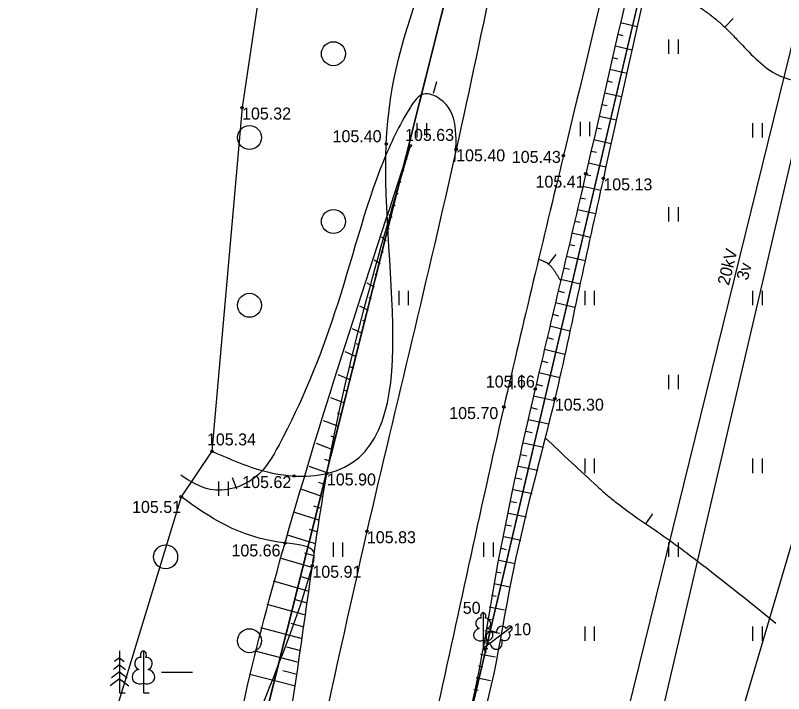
# Model space of a CAD drawing. Extents: x 551610 to 552368, y 324982 to 326143.
# Drawn here: x 552164.23 to 552196.29, y 325987.79 to 326016.1 of the extents above; entities that cross this region are included whole.
import ezdxf

# ---------------------------------------------------------------- set-up
doc = ezdxf.new("R2010")
doc.units = 0
for name, color, linetype in [('CELI_CMAL_####_####_#', 7, 'Continuous'), ('DREN_VADP_####_####_#', 7, 'Continuous'), ('ELEK_VADV_VSPR_####_#', 7, 'Continuous'), ('ELEK_VADV_VSPR_TKST_#', 7, 'Continuous'), ('RAMI_UZMR_####_####_#', 7, 'Continuous'), ('RELJ_AATZ_####_TKST_#', 7, 'Continuous'), ('RELJ_ELEM_####_####_#', 7, 'Continuous'), ('RELJ_HORZ_PAMT_####_#', 7, 'Continuous'), ('RELJ_NOGA_####_####_#', 7, 'Continuous'), ('RELJ_NOGL_####_####_#', 7, 'Continuous'), ('ROBZ_IERR_####_####_#', 7, 'Continuous'), ('ROBZ_PROJ_####_####_#', 7, 'Continuous'), ('TERT_DIAM_####_TKST_#', 7, 'Continuous'), ('TERT_ELEM_####_####_#', 7, 'Continuous'), ('TERT_KONT_####_####_#', 7, 'Continuous')]:
    doc.layers.add(name, color=color, linetype=linetype)

msp = doc.modelspace()

# ---------------------------------------------------------------- linework, layer by layer
at = {"layer": 'CELI_CMAL_####_####_#'}
for points in [[(552206.222, 326095.055), (552202.26, 326076.833), (552198.141, 326058.808), (552194.062, 326039.75), (552190.7, 326025.263), (552187.1, 326010.248), (552184.612, 325999.752), (552181.691, 325986.509), (552177.596, 325968.584), (552173.717, 325951.861), (552169.367, 325934.564), (552165.094, 325917.505), (552164.768, 325909.583), (552167.836, 325900.586), (552171.367, 325895.926), (552175.135, 325893.54)], [(552193.153, 326058.498), (552187.761, 326033.522), (552185.931, 326025.836), (552182.623, 326010.509), (552178.898, 325994.57), (552174.587, 325975.187), (552170.725, 325959.326), (552166.957, 325943.805), (552162.166, 325925.484), (552157.619, 325906.566), (552153.211, 325889.255), (552148.945, 325870.988), (552145.184, 325854.073), (552142.42, 325841.537), (552138.907, 325825.524), (552136.346, 325811.835), (552132.134, 325792.403), (552128.642, 325776.536), (552124.476, 325760.855), (552119.171, 325744.408), (552114.154, 325729.662), (552107.269, 325711.112), (552102.602, 325692.6), (552098.25, 325673.246), (552095.036, 325660.342), (552094.07, 325654.684), (552090.375, 325639.274), (552086.936, 325626.864), (552083.416, 325616.707), (552075.615, 325601.116), (552067.493, 325588.894), (552057.532, 325575.724), (552047.819, 325564.027), (552043.023, 325558.065), (552034.966, 325548.638), (552024.982, 325537.196), (552011.992, 325521.644), (552004.209, 325511.772), (551994.165, 325499.401), (551988.851, 325492.821), (551983.536, 325486.241), (551978.584, 325480.224), (551973.633, 325474.206), (551968.107, 325467.431), (551962.581, 325460.656), (551956.63, 325453.398), (551950.678, 325446.14), (551944.856, 325439.155), (551939.034, 325432.169), (551934.357, 325426.682), (551929.019, 325420.799), (551923.551, 325414.762), (551916.855, 325407.681), (551910.159, 325400.599), (551905.059, 325395.728), (551899.959, 325390.857), (551895.003, 325386.469), (551890.046, 325382.08), (551884.136, 325377.281), (551878.226, 325372.482), (551871.776, 325367.362), (551865.326, 325362.243), (551858.679, 325356.931), (551852.033, 325351.618), (551843.745, 325345.356), (551837.598, 325340.664), (551831.451, 325335.971)]]:
    msp.add_spline(points, degree=3, dxfattribs=at)
at = {"layer": 'DREN_VADP_####_####_#'}
msp.add_lwpolyline([(552131.903, 325732.993), (552200.713, 326027.693)], dxfattribs=at)
at = {"layer": 'ELEK_VADV_VSPR_####_#'}
msp.add_line((552187.189, 325976.499), (552201.467, 326034.502), dxfattribs=at)
at = {"layer": 'RAMI_UZMR_####_####_#'}
for points in [[(552207.905, 326094.791), (552207.133, 326094.845), (552206.222, 326095.055), (552201.412, 326095.595), (552200.399, 326095.6), (552199.559, 326095.691), (552193.987, 326095.831), (552189.948, 326077.49), (552184.654, 326060.234), (552183.884, 326044.294), (552182.023, 326039.623), (552177.069, 326035.018), (552173.688, 326012.254), (552172.429, 325997.911), (552171.148, 325996.008), (552166.246, 325979.954), (552165.266, 325964.642)], [(552154.34, 325828.88), (552158.351, 325846.024), (552164.206, 325864.403), (552167.248, 325881.657), (552171.367, 325895.926), (552174.218, 325900.706), (552175.698, 325914.536), (552180.163, 325932.51), (552183.285, 325949.144), (552189.196, 325966.03), (552192.258, 325979.271), (552197.619, 325997.4), (552196.66, 326006.283), (552200.726, 326023.151), (552204.692, 326038.857), (552207.699, 326055.129), (552213.224, 326075.501), (552215.641, 326092.912), (552207.905, 326094.791)]]:
    msp.add_lwpolyline(points, dxfattribs=at)
at = {"layer": 'RELJ_ELEM_####_####_#'}
for centre in [(552173.688, 326012.254), (552179.705, 326010.731), (552180.714, 326010.667), (552182.623, 326010.509), (552187.1, 326010.248), (552188.033, 326009.487), (552188.764, 326009.297), (552185.92, 326000.508), (552186.74, 326000.103), (552184.612, 325999.752), (552172.429, 325997.911), (552177.23, 325996.981), (552175.855, 325996.873), (552171.148, 325996.008), (552178.898, 325994.57), (552175.481, 325994.076), (552176.623, 325993.128)]:
    msp.add_circle(centre, 0.05, dxfattribs=at)
at = {"layer": 'RELJ_HORZ_PAMT_####_#'}
for p, q in [((552194.182, 326015.964), (552193.838, 326015.602)), ((552181.8, 326013.323), (552181.663, 326012.842)), ((552186.779, 326006.119), (552186.469, 326005.726)), ((552173.274, 325996.807), (552173.459, 325996.342)), ((552190.812, 325995.295), (552190.528, 325994.884))]:
    msp.add_line(p, q, dxfattribs=at)
for points in [[(552191.085, 326019.662), (552191.243, 326018.32), (552191.259, 326018.214), (552191.282, 326018.111), (552191.347, 326017.914), (552191.547, 326017.553), (552192.15, 326016.926), (552192.895, 326016.365), (552193.271, 326016.088), (552193.452, 326015.946), (552193.582, 326015.837), (552193.624, 326015.8), (552194.007, 326015.435), (552194.381, 326015.048), (552195.132, 326014.286), (552195.94, 326013.669), (552196.868, 326013.355), (552198.987, 326013.122)], [(552182.573, 326009.987), (552181.947, 326012.61), (552181.266, 326012.818), (552180.717, 326012.269), (552179.586, 326010.022), (552177.552, 326003.682), (552175.234, 325998.181), (552174.214, 325996.802), (552172.36, 325996.318), (552171.13, 325996.905)], [(552186.067, 326005.921), (552186.123, 326005.9), (552186.178, 326005.879), (552186.233, 326005.857), (552186.26, 326005.846), (552186.287, 326005.834), (552186.339, 326005.809), (552186.364, 326005.795), (552186.389, 326005.781), (552186.437, 326005.75), (552186.459, 326005.734), (552186.47, 326005.725), (552186.476, 326005.721), (552186.479, 326005.719), (552186.481, 326005.716), (552186.525, 326005.677), (552186.567, 326005.636), (552186.644, 326005.546), (552186.68, 326005.498), (552186.716, 326005.448), (552186.749, 326005.398), (552186.782, 326005.347), (552186.814, 326005.294), (552186.846, 326005.242), (552186.878, 326005.189), (552186.91, 326005.136), (552186.976, 326005.032), (552186.982, 326005.021)], [(552186.355, 325998.458), (552188.523, 325996.433), (552188.972, 325996.038), (552189.439, 325995.665), (552190.411, 325994.965), (552191.399, 325994.284), (552192.365, 325993.574), (552195.965, 325990.738)]]:
    msp.add_spline(points, degree=3, dxfattribs=at)
at = {"layer": 'RELJ_NOGA_####_####_#'}
for p, q in [((552189.485, 326015.799), (552190.181, 326015.639)), ((552189.373, 326015.311), (552189.583, 326015.263)), ((552189.261, 326014.824), (552189.963, 326014.663)), ((552189.15, 326014.337), (552189.361, 326014.288)), ((552189.038, 326013.849), (552189.744, 326013.687)), ((552188.926, 326013.362), (552189.139, 326013.313)), ((552188.815, 326012.874), (552189.525, 326012.711)), ((552188.703, 326012.387), (552188.917, 326012.338)), ((552188.591, 326011.9), (552189.307, 326011.735)), ((552188.478, 326011.413), (552188.694, 326011.363)), ((552188.366, 326010.925), (552189.089, 326010.759)), ((552180.69, 326010.571), (552180.714, 326010.667)), ((552188.254, 326010.438), (552188.472, 326010.388)), ((552180.566, 326010.087), (552180.565, 326010.117)), ((552188.141, 326009.951), (552188.872, 326009.781)), ((552180.443, 326009.602), (552180.412, 326009.71)), ((552180.32, 326009.117), (552180.302, 326009.152)), ((552188.028, 326009.464), (552188.248, 326009.413)), ((552187.914, 326008.977), (552188.655, 326008.804)), ((552180.196, 326008.633), (552180.11, 326008.753)), ((552187.8, 326008.49), (552188.024, 326008.438)), ((552180.073, 326008.148), (552180.039, 326008.186)), ((552187.686, 326008.004), (552188.439, 326007.827)), ((552179.949, 326007.664), (552179.809, 326007.796)), ((552187.571, 326007.517), (552187.799, 326007.463)), ((552179.826, 326007.179), (552179.776, 326007.221)), ((552187.456, 326007.03), (552188.224, 326006.849)), ((552179.703, 326006.695), (552179.507, 326006.839)), ((552187.341, 326006.544), (552187.574, 326006.489)), ((552179.579, 326006.21), (552179.512, 326006.255)), ((552187.226, 326006.057), (552188.01, 326005.872)), ((552179.456, 326005.726), (552179.205, 326005.883)), ((552187.112, 326005.57), (552187.349, 326005.514)), ((552179.333, 326005.241), (552179.249, 326005.29)), ((552186.997, 326005.084), (552187.795, 326004.895)), ((552179.209, 326004.757), (552178.903, 326004.926)), ((552186.882, 326004.597), (552187.124, 326004.54)), ((552179.086, 326004.272), (552178.986, 326004.325)), ((552186.766, 326004.111), (552187.581, 326003.916)), ((552178.963, 326003.787), (552178.601, 326003.969)), ((552186.65, 326003.624), (552186.897, 326003.565)), ((552178.839, 326003.303), (552178.723, 326003.359)), ((552186.534, 326003.138), (552187.368, 326002.939)), ((552178.716, 326002.818), (552178.3, 326003.012)), ((552186.418, 326002.652), (552186.671, 326002.591)), ((552178.593, 326002.334), (552178.459, 326002.394)), ((552186.303, 326002.165), (552187.156, 326001.963)), ((552178.469, 326001.849), (552177.998, 326002.055)), ((552186.188, 326001.678), (552186.446, 326001.618)), ((552178.346, 326001.365), (552178.196, 326001.428)), ((552186.075, 326001.191), (552186.942, 326000.992)), ((552178.223, 326000.88), (552177.696, 326001.098)), ((552185.964, 326000.704), (552186.225, 326000.645)), ((552178.099, 326000.396), (552177.933, 326000.463)), ((552185.855, 326000.216), (552186.721, 326000.023)), ((552177.976, 325999.911), (552177.394, 326000.141)), ((552185.747, 325999.728), (552186.006, 325999.671)), ((552177.853, 325999.427), (552177.67, 325999.497)), ((552185.64, 325999.239), (552186.496, 325999.053)), ((552177.729, 325998.942), (552177.092, 325999.184)), ((552185.534, 325998.751), (552185.788, 325998.696)), ((552177.606, 325998.457), (552177.407, 325998.532)), ((552185.43, 325998.262), (552186.266, 325998.084)), ((552177.483, 325997.973), (552176.79, 325998.228)), ((552185.325, 325997.773), (552185.573, 325997.72)), ((552177.359, 325997.488), (552177.143, 325997.567)), ((552177.236, 325997.004), (552176.489, 325997.271)), ((552185.222, 325997.283), (552186.033, 325997.112)), ((552185.119, 325996.794), (552185.358, 325996.744)), ((552177.123, 325996.517), (552176.888, 325996.599)), ((552177.031, 325996.025), (552176.187, 325996.314)), ((552185.016, 325996.305), (552185.797, 325996.141)), ((552184.914, 325995.815), (552185.144, 325995.767)), ((552176.953, 325995.531), (552176.678, 325995.623)), ((552176.886, 325995.036), (552175.885, 325995.357)), ((552184.812, 325995.326), (552185.561, 325995.169)), ((552184.709, 325994.837), (552184.929, 325994.791)), ((552176.823, 325994.54), (552176.496, 325994.642)), ((552176.759, 325994.044), (552175.583, 325994.4)), ((552184.607, 325994.347), (552185.324, 325994.197)), ((552184.504, 325993.858), (552184.715, 325993.814)), ((552176.611, 325993.055), (552175.285, 325993.442)), ((552176.69, 325993.549), (552176.313, 325993.661)), ((552184.401, 325993.369), (552185.088, 325993.223)), ((552184.297, 325992.879), (552184.5, 325992.837)), ((552176.448, 325992.069), (552175.001, 325992.48)), ((552176.528, 325992.562), (552176.112, 325992.682)), ((552184.195, 325992.39), (552184.856, 325992.255)), ((552184.098, 325991.9), (552184.293, 325991.861)), ((552176.37, 325991.575), (552175.918, 325991.701)), ((552176.295, 325991.08), (552174.731, 325991.513)), ((552184.003, 325991.409), (552184.646, 325991.289)), ((552183.912, 325990.917), (552184.102, 325990.882)), ((552176.221, 325990.586), (552175.735, 325990.719)), ((552176.149, 325990.091), (552174.476, 325990.543)), ((552183.822, 325990.425), (552184.451, 325990.311)), ((552183.732, 325989.933), (552183.919, 325989.899)), ((552176.079, 325989.596), (552175.561, 325989.734)), ((552176.009, 325989.101), (552174.235, 325989.569)), ((552183.642, 325989.442), (552184.259, 325989.328)), ((552175.939, 325988.606), (552175.393, 325988.748)), ((552183.55, 325988.95), (552183.733, 325988.915)), ((552175.869, 325988.111), (552174.008, 325988.592)), ((552183.456, 325988.459), (552184.058, 325988.341)), ((552183.358, 325987.969), (552183.536, 325987.933))]:
    msp.add_line(p, q, dxfattribs=at)
for points in [[(552207.133, 326094.845), (552205.238, 326085.822), (552203.343, 326076.798), (552201.085, 326067.479), (552198.827, 326058.159), (552196.807, 326049.281), (552194.787, 326040.403), (552193.22, 326032.816), (552191.652, 326025.229), (552189.843, 326017.358), (552188.033, 326009.487), (552186.976, 326004.997), (552185.92, 326000.508), (552184.278, 325992.788), (552182.636, 325985.067), (552181.086, 325981.277)], [(552171.701, 325972.212), (552173.241, 325976.208), (552176.623, 325993.128), (552177.23, 325996.981), (552180.714, 326010.667)]]:
    msp.add_spline(points, degree=3, dxfattribs=at)
at = {"layer": 'RELJ_NOGL_####_####_#'}
for points in [[(552207.905, 326094.791), (552205.945, 326085.742), (552203.985, 326076.694), (552201.65, 326066.767), (552199.316, 326056.839), (552197.406, 326048.642), (552195.496, 326040.445), (552193.908, 326032.824), (552192.32, 326025.203), (552190.542, 326017.25), (552188.764, 326009.297), (552187.752, 326004.7), (552186.74, 326000.103), (552184.916, 325992.509), (552183.092, 325984.915), (552181.086, 325981.277)], [(552171.701, 325972.212), (552172.229, 325976.028), (552172.719, 325981.307), (552175.481, 325994.076), (552180.714, 326010.667)]]:
    msp.add_spline(points, degree=3, dxfattribs=at)
at = {"layer": 'ROBZ_IERR_####_####_#'}
for points in [[(552173.031, 325811.358), (552147.85, 325824.477), (552142.848, 325825.185), (552157.398, 325877.181), (552195.044, 326037.167), (552209.484, 326102.961)], [(552167.418, 326060.029), (552179.774, 326036.643), (552184.782, 326027.164), (552150.6, 325891), (552131.957, 325924.896)]]:
    msp.add_lwpolyline(points, dxfattribs=at)
at = {"layer": 'ROBZ_PROJ_####_####_#'}
for points in [[(551954.738, 325442.185), (552057.907, 325582.447), (552072.451, 325609.692), (552079.635, 325625.857), (552090.864, 325663.839), (552105.814, 325713.275), (552121.365, 325758.785), (552132.329, 325803.177), (552150.6, 325891), (552184.782, 326027.164), (552201.616, 326103.868)], [(552209.415, 326102.65), (552195.044, 326037.167), (552157.398, 325877.181), (552142.848, 325825.185), (552118.423, 325717.296), (552090.617, 325613.836), (552082.906, 325598.394), (552076.287, 325588.003), (552065.024, 325571.661), (552021.922, 325520.019)]]:
    msp.add_lwpolyline(points, dxfattribs=at)
at = {"layer": 'TERT_ELEM_####_####_#'}
for p, q in [((552191.5, 326014.5), (552191.5, 326015.1)), ((552191.9, 326014.5), (552191.9, 326015.1)), ((552181, 326011), (552181, 326011.6)), ((552181.4, 326011), (552181.4, 326011.6)), ((552187.805, 326011.056), (552187.805, 326011.656)), ((552188.205, 326011.056), (552188.205, 326011.656)), ((552195, 326011), (552195, 326011.6)), ((552195.4, 326011), (552195.4, 326011.6)), ((552191.5, 326007.5), (552191.5, 326008.1)), ((552191.9, 326007.5), (552191.9, 326008.1)), ((552180.238, 326004), (552180.238, 326004.6)), ((552180.638, 326004), (552180.638, 326004.6)), ((552188, 326004), (552188, 326004.6)), ((552188.4, 326004), (552188.4, 326004.6)), ((552195, 326004), (552195, 326004.6)), ((552195.4, 326004), (552195.4, 326004.6)), ((552184.964, 326000.5), (552184.964, 326001.1)), ((552185.364, 326000.5), (552185.364, 326001.1)), ((552191.5, 326000.5), (552191.5, 326001.1)), ((552191.9, 326000.5), (552191.9, 326001.1)), ((552188, 325997), (552188, 325997.6)), ((552188.4, 325997), (552188.4, 325997.6)), ((552195, 325997), (552195, 325997.6)), ((552195.4, 325997), (552195.4, 325997.6)), ((552172.726, 325996.043), (552172.726, 325996.643)), ((552173.126, 325996.043), (552173.126, 325996.643)), ((552177.5, 325993.5), (552177.5, 325994.1)), ((552177.9, 325993.5), (552177.9, 325994.1)), ((552183.777, 325993.5), (552183.777, 325994.1)), ((552184.177, 325993.5), (552184.177, 325994.1)), ((552191.5, 325993.5), (552191.5, 325994.1)), ((552191.9, 325993.5), (552191.9, 325994.1)), ((552188, 325990), (552188, 325990.6)), ((552188.4, 325990), (552188.4, 325990.6)), ((552195, 325990), (552195, 325990.6)), ((552195.4, 325990), (552195.4, 325990.6)), ((552183.751, 325990.02), (552183.751, 325989.673)), ((552184.028, 325989.882), (552183.751, 325989.673)), ((552183.751, 325989.673), (552183.951, 325989.673)), ((552183.751, 325989.673), (552183.871, 325989.513)), ((552168.573, 325989.28), (552168.367, 325989.129)), ((552168.573, 325989.572), (552168.573, 325987.822)), ((552168.573, 325989.28), (552168.776, 325989.129)), ((552168.573, 325988.988), (552168.32, 325988.804)), ((552168.573, 325988.988), (552168.824, 325988.804)), ((552168.573, 325988.697), (552168.247, 325988.458)), ((552168.573, 325988.697), (552168.897, 325988.458)), ((552170.323, 325988.686), (552171.623, 325988.686)), ((552168.573, 325988.405), (552168.185, 325988.119)), ((552168.573, 325988.405), (552168.962, 325988.119)), ((552169.573, 325988.227), (552169.573, 325987.822)), ((552168.573, 325987.822), (552168.806, 325987.822)), ((552169.573, 325987.822), (552169.806, 325987.822))]:
    msp.add_line(p, q, dxfattribs=at)
for points in [[(552183.751, 325991.173), (552183.751, 325990.02)], [(552183.841, 325990.941), (552183.84, 325990.942)], [(552184.949, 325990.576), (552184.028, 325989.882)], [(552184.817, 325990.364), (552184.817, 325990.366)], [(552169.573, 325989.572), (552169.573, 325988.227)], [(552169.677, 325989.301), (552169.676, 325989.302)]]:
    msp.add_lwpolyline(points, dxfattribs=at)
for centre in [(552177.5, 326014.5), (552174, 326011), (552177.5, 326007.5), (552174, 326004), (552170.5, 325993.5), (552174, 325990)]:
    msp.add_circle(centre, 0.5, dxfattribs=at)
for centre, major_axis, ratio, start_param, end_param in [((552183.623, 325990.728), (-0.039, -0.212), 0.861323, 3.141593, 6.283185), ((552183.751, 325991.023), (0, -0.15), 0.707107, 3.14537, 5.287485), ((552183.751, 325991.023), (0, -0.15), 0.707107, 0.995701, 3.137816), ((552183.879, 325990.728), (0.039, -0.212), 0.861323, 0, 3.141593), ((552184.517, 325990.41), (-0.193, -0.097), 0.861323, 3.141593, 6.283185), ((552184.83, 325990.485), (-0.12, -0.09), 0.707107, 3.14537, 5.287485), ((552184.829, 325990.486), (-0.12, -0.09), 0.707107, 0.995701, 3.137816), ((552183.661, 325990.266), (0.307, 0.095), 0.814445, 1.570796, 4.752015), ((552183.841, 325990.266), (-0.307, 0.095), 0.814445, 1.531171, 4.712389), ((552184.171, 325990.101), (0.261, -0.188), 0.814445, 1.570796, 4.752015), ((552184.671, 325990.205), (-0.146, -0.159), 0.861323, 0, 3.141593), ((552184.278, 325989.958), (-0.109, 0.302), 0.814445, 1.531171, 4.712389), ((552169.423, 325989.053), (-0.045, -0.248), 0.861323, 3.141593, 6.283185), ((552169.573, 325989.397), (0, -0.175), 0.707107, 3.14537, 5.287485), ((552169.572, 325989.397), (0, -0.175), 0.707107, 0.995701, 3.137816), ((552169.722, 325989.053), (0.045, -0.248), 0.861323, 0, 3.141593), ((552169.468, 325988.514), (0.358, 0.111), 0.814445, 1.570796, 4.752015), ((552169.677, 325988.514), (-0.358, 0.111), 0.814445, 1.531171, 4.712389)]:
    msp.add_ellipse(centre, major_axis=major_axis, ratio=ratio, start_param=start_param, end_param=end_param, dxfattribs=at)
at = {"layer": 'TERT_KONT_####_####_#'}
for points in [[(552172.429, 325997.911), (552175.855, 325996.873), (552177.23, 325996.981), (552179.705, 326010.731), (552183.607, 326023.612), (552183.648, 326023.75), (552177.069, 326035.018)], [(552156.856, 325940.097), (552157.845, 325940.152), (552165.474, 325948.668), (552168.853, 325959.919), (552171.701, 325972.212), (552172.125, 325974.27), (552172.719, 325981.307), (552176.623, 325993.128), (552176.693, 325993.649), (552175.481, 325994.076), (552171.148, 325996.008)]]:
    msp.add_spline(points, degree=3, dxfattribs=at)

# ---------------------------------------------------------------- texts
at = {"layer": 'ELEK_VADV_VSPR_TKST_#'}
for s, p in [('20kV', (552194.002, 326004.805)), ('3v', (552194.792, 326005.015))]:
    msp.add_text(s, height=0.5, rotation=76.171, dxfattribs=at).set_placement(p)
at = {"layer": 'RELJ_AATZ_####_TKST_#'}
for s, p in [('105.32', (552173.688, 326011.754)), ('105.40', (552177.466, 326010.808)), ('105.63', (552180.489, 326010.861)), ('105.40', (552182.623, 326010.009)), ('105.43', (552184.945, 326009.944)), ('105.41', (552185.934, 326008.91)), ('105.13', (552188.764, 326008.797)), ('105.66', (552183.859, 326000.567)), ('105.30', (552186.74, 325999.603)), ('105.70', (552182.334, 325999.252)), ('105.34', (552172.224, 325998.152)), ('105.90', (552177.23, 325996.481)), ('105.62', (552173.698, 325996.373)), ('105.51', (552169.099, 325995.334)), ('105.83', (552178.898, 325994.07)), ('105.66', (552173.247, 325993.519)), ('105.91', (552176.623, 325992.628))]:
    msp.add_text(s, height=0.5, dxfattribs=at).set_placement(p)
at = {"layer": 'TERT_DIAM_####_TKST_#'}
for s, p in [('50', (552182.899, 325991.123)), ('10', (552185.008, 325990.232))]:
    msp.add_text(s, height=0.5, dxfattribs=at).set_placement(p)

doc.saveas('drawing.dxf')
